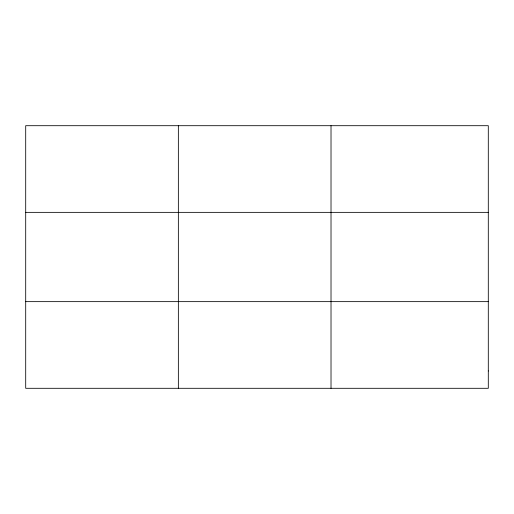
<?xml version="1.0" encoding="UTF-8"?>
<svg xmlns="http://www.w3.org/2000/svg" width="514" height="514" viewBox="0 0 514 514"><rect width="100%" height="100%" fill="white"/><g stroke="black" fill="none" stroke-linecap="round" stroke-linejoin="round"><path stroke-width="0.77" d="M178.358 125.699L178.358 388.301M331.016 125.699L331.016 388.301M25.7 212.359L488.3 212.359M25.7 301.641L488.3 301.641M488.3 370.967L488.3 388.301L25.7 388.301L25.7 125.699L488.3 125.699L488.3 370.967"/></g></svg>
